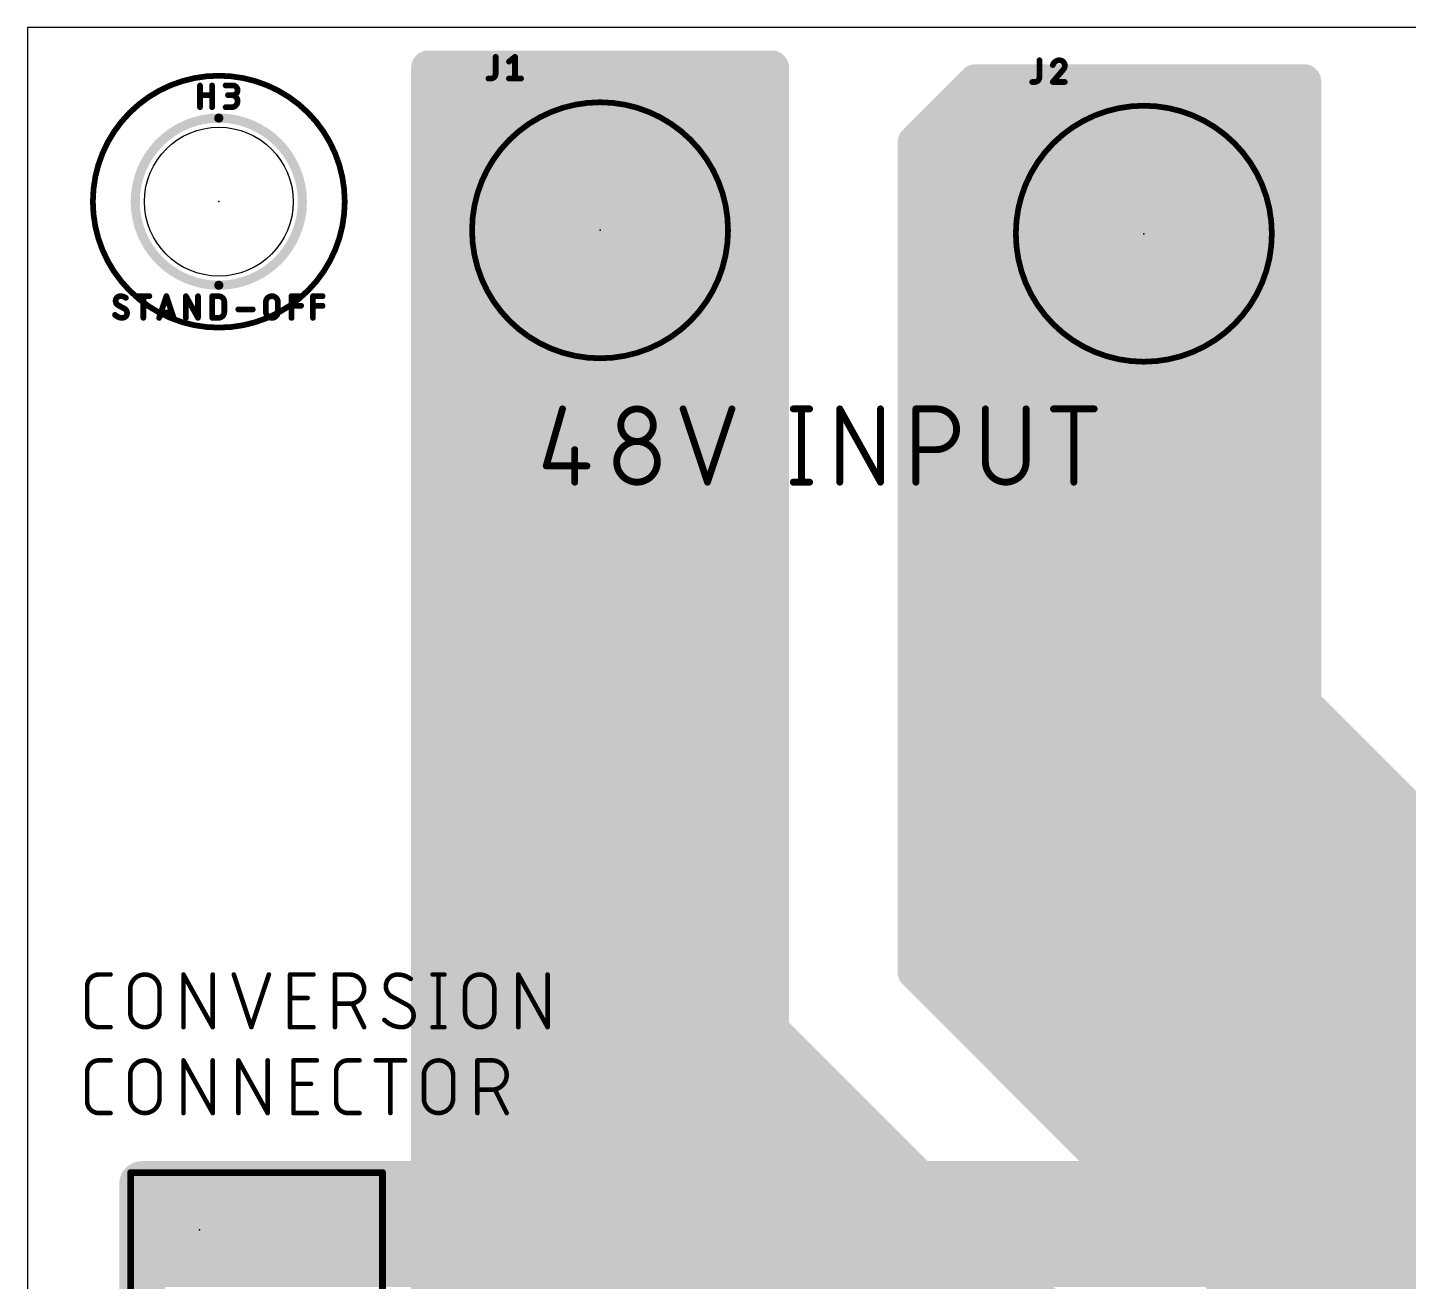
# Model space of a CAD drawing. Extents: x 0 to 6.01, y 0 to 3.
# Drawn here: x 0 to 1.206, y 1.905 to 3 of the extents above; entities that cross this region are included whole.
import ezdxf

# ---------------------------------------------------------------- set-up
doc = ezdxf.new("R2010")
doc.units = 0
for name, color, linetype in [('1', 12, 'CONTINUOUS'), ('16', 132, 'CONTINUOUS'), ('17', 110, 'CONTINUOUS'), ('20', 31, 'CONTINUOUS'), ('21', 253, 'CONTINUOUS'), ('23', 53, 'CONTINUOUS'), ('25', 253, 'CONTINUOUS'), ('27', 253, 'CONTINUOUS'), ('39', 12, 'CONTINUOUS'), ('41', 12, 'CONTINUOUS'), ('42', 132, 'CONTINUOUS')]:
    doc.layers.add(name, color=color, linetype=linetype)

# ---------------------------------------------------------------- blocks, each defined once
blk = doc.blocks.new('ROUNDP')
at = {"const_width": 0.5}
blk.add_lwpolyline([(0, -0.25, 1), (0, 0.25, 1), (0, -0.25)], format="xyb", dxfattribs=at)

msp = doc.modelspace()

# ---------------------------------------------------------------- linework, layer by layer
at = {"layer": '1', "const_width": 0.04}
for points in [[(0.1, 1.420208), (0.1, 1.99)], [(0.1, 1.99), (2.33, 1.99)], [(0.1, 1.96), (4.26, 1.96)], [(0.1, 1.92), (4.22, 1.92)]]:
    msp.add_lwpolyline(points, dxfattribs=at)
at = {"layer": '1', "const_width": 0.02}
for points in [[(0.11, 1.99, 1), (0.09, 1.99)], [(0.1, 2, 1), (0.1, 1.98)], [(0.1, 1.97, 1), (0.1, 1.95)], [(0.1, 1.93, 1), (0.1, 1.91)]]:
    msp.add_lwpolyline(points, format="xyb", dxfattribs=at)
at = {"layer": '16', "const_width": 0.03}
for points in [[(0.35, 1.825), (0.35, 2.965)], [(0.35, 2.965), (0.65, 2.965)], [(0.65, 2.965), (0.65, 2.125)], [(0.775, 2.9), (0.828, 2.953)], [(0.828, 2.953), (1.115, 2.953)], [(1.115, 2.953), (1.115, 2.41)], [(0.35, 2.94), (0.65, 2.94)], [(0.815, 2.94), (1.115, 2.94)], [(0.35, 2.91), (0.65, 2.91)], [(0.785, 2.91), (1.115, 2.91)], [(0.775, 2.175), (0.775, 2.9)], [(0.35, 2.88), (0.65, 2.88)], [(0.775, 2.88), (1.115, 2.88)], [(0.35, 2.85), (0.65, 2.85)], [(0.775, 2.85), (1.115, 2.85)], [(0.35, 2.82), (0.65, 2.82)], [(0.775, 2.82), (1.115, 2.82)], [(0.35, 2.79), (0.65, 2.79)], [(0.775, 2.79), (1.115, 2.79)], [(0.35, 2.76), (0.65, 2.76)], [(0.775, 2.76), (1.115, 2.76)], [(0.35, 2.73), (0.65, 2.73)], [(0.775, 2.73), (1.115, 2.73)], [(0.35, 2.7), (0.65, 2.7)], [(0.775, 2.7), (1.115, 2.7)], [(0.35, 2.67), (0.65, 2.67)], [(0.775, 2.67), (1.115, 2.67)], [(0.35, 2.64), (0.65, 2.64)], [(0.775, 2.64), (1.115, 2.64)], [(0.35, 2.61), (0.65, 2.61)], [(0.775, 2.61), (1.115, 2.61)], [(0.35, 2.58), (0.65, 2.58)], [(0.775, 2.58), (1.115, 2.58)], [(0.35, 2.55), (0.65, 2.55)], [(0.775, 2.55), (1.115, 2.55)], [(0.35, 2.52), (0.65, 2.52)], [(0.775, 2.52), (1.115, 2.52)], [(0.35, 2.49), (0.65, 2.49)], [(0.775, 2.49), (1.115, 2.49)], [(0.35, 2.46), (0.65, 2.46)], [(0.775, 2.46), (1.115, 2.46)], [(0.35, 2.43), (0.65, 2.43)], [(0.775, 2.43), (1.115, 2.43)], [(1.115, 2.41), (1.915431, 1.609568)], [(0.35, 2.4), (0.65, 2.4)], [(0.775, 2.4), (1.125, 2.4)], [(0.35, 2.37), (0.65, 2.37)], [(0.775, 2.37), (1.155, 2.37)], [(0.35, 2.34), (0.65, 2.34)], [(0.775, 2.34), (1.185, 2.34)], [(0.35, 2.31), (0.65, 2.31)], [(0.775, 2.31), (1.215, 2.31)], [(0.35, 2.28), (0.65, 2.28)], [(0.775, 2.28), (1.245, 2.28)], [(0.35, 2.25), (0.65, 2.25)], [(0.775, 2.25), (1.275, 2.25)], [(0.35, 2.22), (0.65, 2.22)], [(0.775, 2.22), (1.305, 2.22)], [(0.35, 2.19), (0.65, 2.19)], [(0.775, 2.19), (1.335, 2.19)], [(1.325, 1.625), (0.775, 2.175)], [(0.35, 2.16), (0.65, 2.16)], [(0.79, 2.16), (1.365, 2.16)], [(0.35, 2.13), (0.65, 2.13)], [(0.65, 2.125), (1.125, 1.65)], [(0.82, 2.13), (1.395, 2.13)], [(0.35, 2.1), (0.675, 2.1)], [(0.85, 2.1), (1.425, 2.1)], [(0.35, 2.07), (0.705, 2.07)], [(0.88, 2.07), (1.455, 2.07)], [(0.35, 2.04), (0.735, 2.04)], [(0.91, 2.04), (1.485, 2.04)], [(0.35, 2.01), (0.765, 2.01)], [(0.94, 2.01), (1.515, 2.01)], [(0.35, 1.98), (0.795, 1.98)], [(0.97, 1.98), (1.545, 1.98)], [(0.35, 1.95), (0.825, 1.95)], [(1, 1.95), (1.575, 1.95)], [(0.35, 1.92), (0.855, 1.92)], [(1.03, 1.92), (1.605, 1.92)], [(0.35, 1.89), (0.885, 1.89)], [(1.06, 1.89), (1.635, 1.89)]]:
    msp.add_lwpolyline(points, dxfattribs=at)
at = {"layer": '16', "const_width": 0.015}
for points in [[(0.3575, 2.965, 1), (0.3425, 2.965)], [(0.35, 2.9725, 1), (0.35, 2.9575)], [(0.6575, 2.965, 1), (0.6425, 2.965)], [(0.65, 2.9575, 1), (0.65, 2.9725)], [(0.828, 2.9605, 1), (0.828, 2.9455)], [(0.833303, 2.947697, 1), (0.822697, 2.958303)], [(1.1225, 2.953, 1), (1.1075, 2.953)], [(1.115, 2.9455, 1), (1.115, 2.9605)], [(0.35, 2.9475, 1), (0.35, 2.9325)], [(0.65, 2.9325, 1), (0.65, 2.9475)], [(0.815, 2.9475, 1), (0.815, 2.9325)], [(1.115, 2.9325, 1), (1.115, 2.9475)], [(0.35, 2.9175, 1), (0.35, 2.9025)], [(0.65, 2.9025, 1), (0.65, 2.9175)], [(0.785, 2.9175, 1), (0.785, 2.9025)], [(1.115, 2.9025, 1), (1.115, 2.9175)], [(0.7825, 2.9, 1), (0.7675, 2.9)], [(0.769697, 2.905303, 1), (0.780303, 2.894697)], [(0.35, 2.8875, 1), (0.35, 2.8725)], [(0.65, 2.8725, 1), (0.65, 2.8875)], [(0.775, 2.8875, 1), (0.775, 2.8725)], [(1.115, 2.8725, 1), (1.115, 2.8875)], [(0.35, 2.8575, 1), (0.35, 2.8425)], [(0.65, 2.8425, 1), (0.65, 2.8575)], [(0.775, 2.8575, 1), (0.775, 2.8425)], [(1.115, 2.8425, 1), (1.115, 2.8575)], [(0.35, 2.8275, 1), (0.35, 2.8125)], [(0.65, 2.8125, 1), (0.65, 2.8275)], [(0.775, 2.8275, 1), (0.775, 2.8125)], [(1.115, 2.8125, 1), (1.115, 2.8275)], [(0.35, 2.7975, 1), (0.35, 2.7825)], [(0.65, 2.7825, 1), (0.65, 2.7975)], [(0.775, 2.7975, 1), (0.775, 2.7825)], [(1.115, 2.7825, 1), (1.115, 2.7975)], [(0.35, 2.7675, 1), (0.35, 2.7525)], [(0.65, 2.7525, 1), (0.65, 2.7675)], [(0.775, 2.7675, 1), (0.775, 2.7525)], [(1.115, 2.7525, 1), (1.115, 2.7675)], [(0.35, 2.7375, 1), (0.35, 2.7225)], [(0.65, 2.7225, 1), (0.65, 2.7375)], [(0.775, 2.7375, 1), (0.775, 2.7225)], [(1.115, 2.7225, 1), (1.115, 2.7375)], [(0.35, 2.7075, 1), (0.35, 2.6925)], [(0.65, 2.6925, 1), (0.65, 2.7075)], [(0.775, 2.7075, 1), (0.775, 2.6925)], [(1.115, 2.6925, 1), (1.115, 2.7075)], [(0.35, 2.6775, 1), (0.35, 2.6625)], [(0.65, 2.6625, 1), (0.65, 2.6775)], [(0.775, 2.6775, 1), (0.775, 2.6625)], [(1.115, 2.6625, 1), (1.115, 2.6775)], [(0.35, 2.6475, 1), (0.35, 2.6325)], [(0.65, 2.6325, 1), (0.65, 2.6475)], [(0.775, 2.6475, 1), (0.775, 2.6325)], [(1.115, 2.6325, 1), (1.115, 2.6475)], [(0.35, 2.6175, 1), (0.35, 2.6025)], [(0.65, 2.6025, 1), (0.65, 2.6175)], [(0.775, 2.6175, 1), (0.775, 2.6025)], [(1.115, 2.6025, 1), (1.115, 2.6175)], [(0.35, 2.5875, 1), (0.35, 2.5725)], [(0.65, 2.5725, 1), (0.65, 2.5875)], [(0.775, 2.5875, 1), (0.775, 2.5725)], [(1.115, 2.5725, 1), (1.115, 2.5875)], [(0.35, 2.5575, 1), (0.35, 2.5425)], [(0.65, 2.5425, 1), (0.65, 2.5575)], [(0.775, 2.5575, 1), (0.775, 2.5425)], [(1.115, 2.5425, 1), (1.115, 2.5575)], [(0.35, 2.5275, 1), (0.35, 2.5125)], [(0.65, 2.5125, 1), (0.65, 2.5275)], [(0.775, 2.5275, 1), (0.775, 2.5125)], [(1.115, 2.5125, 1), (1.115, 2.5275)], [(0.35, 2.4975, 1), (0.35, 2.4825)], [(0.65, 2.4825, 1), (0.65, 2.4975)], [(0.775, 2.4975, 1), (0.775, 2.4825)], [(1.115, 2.4825, 1), (1.115, 2.4975)], [(0.35, 2.4675, 1), (0.35, 2.4525)], [(0.65, 2.4525, 1), (0.65, 2.4675)], [(0.775, 2.4675, 1), (0.775, 2.4525)], [(1.115, 2.4525, 1), (1.115, 2.4675)], [(0.35, 2.4375, 1), (0.35, 2.4225)], [(0.65, 2.4225, 1), (0.65, 2.4375)], [(0.775, 2.4375, 1), (0.775, 2.4225)], [(1.115, 2.4225, 1), (1.115, 2.4375)], [(1.120303, 2.415303, 1), (1.109697, 2.404697)], [(0.35, 2.4075, 1), (0.35, 2.3925)], [(0.65, 2.3925, 1), (0.65, 2.4075)], [(0.775, 2.4075, 1), (0.775, 2.3925)], [(1.1075, 2.41, 1), (1.1225, 2.41)], [(1.125, 2.3925, 1), (1.125, 2.4075)], [(0.35, 2.3775, 1), (0.35, 2.3625)], [(0.65, 2.3625, 1), (0.65, 2.3775)], [(0.775, 2.3775, 1), (0.775, 2.3625)], [(1.155, 2.3625, 1), (1.155, 2.3775)], [(0.35, 2.3475, 1), (0.35, 2.3325)], [(0.65, 2.3325, 1), (0.65, 2.3475)], [(0.775, 2.3475, 1), (0.775, 2.3325)], [(1.185, 2.3325, 1), (1.185, 2.3475)], [(0.35, 2.3175, 1), (0.35, 2.3025)], [(0.65, 2.3025, 1), (0.65, 2.3175)], [(0.775, 2.3175, 1), (0.775, 2.3025)], [(0.35, 2.2875, 1), (0.35, 2.2725)], [(0.65, 2.2725, 1), (0.65, 2.2875)], [(0.775, 2.2875, 1), (0.775, 2.2725)], [(0.35, 2.2575, 1), (0.35, 2.2425)], [(0.65, 2.2425, 1), (0.65, 2.2575)], [(0.775, 2.2575, 1), (0.775, 2.2425)], [(0.35, 2.2275, 1), (0.35, 2.2125)], [(0.65, 2.2125, 1), (0.65, 2.2275)], [(0.775, 2.2275, 1), (0.775, 2.2125)], [(0.35, 2.1975, 1), (0.35, 2.1825)], [(0.65, 2.1825, 1), (0.65, 2.1975)], [(0.775, 2.1975, 1), (0.775, 2.1825)], [(0.780303, 2.180303, 1), (0.769697, 2.169697)], [(0.35, 2.1675, 1), (0.35, 2.1525)], [(0.65, 2.1525, 1), (0.65, 2.1675)], [(0.7675, 2.175, 1), (0.7825, 2.175)], [(0.79, 2.1675, 1), (0.79, 2.1525)], [(0.35, 2.1375, 1), (0.35, 2.1225)], [(0.655303, 2.130303, 1), (0.644697, 2.119697)], [(0.65, 2.1225, 1), (0.65, 2.1375)], [(0.82, 2.1375, 1), (0.82, 2.1225)], [(0.6425, 2.125, 1), (0.6575, 2.125)], [(0.35, 2.1075, 1), (0.35, 2.0925)], [(0.675, 2.0925, 1), (0.675, 2.1075)], [(0.85, 2.1075, 1), (0.85, 2.0925)], [(0.35, 2.0775, 1), (0.35, 2.0625)], [(0.705, 2.0625, 1), (0.705, 2.0775)], [(0.88, 2.0775, 1), (0.88, 2.0625)], [(0.35, 2.0475, 1), (0.35, 2.0325)], [(0.735, 2.0325, 1), (0.735, 2.0475)], [(0.91, 2.0475, 1), (0.91, 2.0325)], [(0.35, 2.0175, 1), (0.35, 2.0025)], [(0.765, 2.0025, 1), (0.765, 2.0175)], [(0.94, 2.0175, 1), (0.94, 2.0025)], [(0.35, 1.9875, 1), (0.35, 1.9725)], [(0.795, 1.9725, 1), (0.795, 1.9875)], [(0.97, 1.9875, 1), (0.97, 1.9725)], [(0.35, 1.9575, 1), (0.35, 1.9425)], [(0.825, 1.9425, 1), (0.825, 1.9575)], [(1, 1.9575, 1), (1, 1.9425)], [(0.35, 1.9275, 1), (0.35, 1.9125)], [(0.855, 1.9125, 1), (0.855, 1.9275)], [(1.03, 1.9275, 1), (1.03, 1.9125)], [(0.35, 1.8975, 1), (0.35, 1.8825)], [(0.885, 1.8825, 1), (0.885, 1.8975)], [(1.06, 1.8975, 1), (1.06, 1.8825)]]:
    msp.add_lwpolyline(points, format="xyb", dxfattribs=at)
at = {"layer": '20'}
for p, q in [((6, 3), (0, 3)), ((0, 3), (0, 0))]:
    msp.add_line(p, q, dxfattribs=at)
msp.add_circle((0.167, 2.848), 0.065, dxfattribs=at)
at = {"layer": '21'}
for points, const_width in [([(0.5, 2.711197, 1), (0.5, 2.934803, 1), (0.5, 2.711197)], 0.005), ([(0.975, 2.708197, 1), (0.975, 2.931803, 1), (0.975, 2.708197)], 0.005), ([(0.0915, 2, 1), (0.0885, 2)], 0.003), ([(0.09, 2.0015, 1), (0.09, 1.9985)], 0.003), ([(0.3115, 2, 1), (0.3085, 2)], 0.003), ([(0.31, 1.9985, 1), (0.31, 2.0015)], 0.003)]:
    msp.add_lwpolyline(points, format="xyb", dxfattribs=dict(at, const_width=const_width))
at = {"layer": '21', "const_width": 0.006}
for points in [[(0.09, 0.8), (0.09, 2)], [(0.09, 2), (0.31, 2)], [(0.31, 2), (0.31, 0.8)]]:
    msp.add_lwpolyline(points, dxfattribs=at)
at = {"layer": '23'}
for p in [(0.167, 2.848), (0.5, 2.823), (0.975, 2.82), (0.15, 1.95)]:
    msp.add_point(p, dxfattribs=at)
at = {"layer": '25'}
for points, const_width in [([(0.408833, 2.9745), (0.408833, 2.959722)], 0.005), ([(0.420439, 2.970278), (0.425717, 2.9745)], 0.005), ([(0.425717, 2.9745), (0.425717, 2.9555)], 0.005), ([(0.883833, 2.9715), (0.883833, 2.956722)], 0.005), ([(0.404611, 2.9555), (0.4025, 2.9555)], 0.005), ([(0.420439, 2.9555), (0.430995, 2.9555)], 0.005), ([(0.879611, 2.9525), (0.8775, 2.9525)], 0.005), ([(0.904412, 2.963055), (0.895439, 2.9525)], 0.005), ([(0.895439, 2.9525), (0.905995, 2.9525)], 0.005), ([(0.150562, 2.9305), (0.150562, 2.9495)], 0.005), ([(0.150562, 2.941055), (0.161118, 2.941055)], 0.005), ([(0.161118, 2.9495), (0.161118, 2.9305)], 0.005), ([(0.172882, 2.9495), (0.179216, 2.9495)], 0.005), ([(0.179216, 2.941055), (0.174993, 2.941055)], 0.005), ([(0.172882, 2.9305), (0.17816, 2.9305)], 0.005), ([(0.467222, 2.667), (0.453, 2.617222)], 0.006), ([(0.572525, 2.667), (0.593858, 2.603)], 0.006), ([(0.593858, 2.603), (0.615192, 2.667)], 0.006), ([(0.668801, 2.667), (0.683023, 2.667)], 0.006), ([(0.675912, 2.667), (0.675912, 2.603)], 0.006), ([(0.709418, 2.603), (0.709418, 2.667)], 0.006), ([(0.709418, 2.667), (0.744973, 2.603)], 0.006), ([(0.744973, 2.603), (0.744973, 2.667)], 0.006), ([(0.775891, 2.603), (0.775891, 2.667)], 0.006), ([(0.775891, 2.667), (0.793669, 2.667)], 0.006), ([(0.836601, 2.667), (0.836601, 2.620778)], 0.006), ([(0.872156, 2.620778), (0.872156, 2.667)], 0.006), ([(0.89609, 2.667), (0.931646, 2.667)], 0.006), ([(0.913868, 2.603), (0.913868, 2.667)], 0.006), ([(0.477889, 2.631444), (0.477889, 2.603)], 0.006), ([(0.793669, 2.631444), (0.775891, 2.631444)], 0.006), ([(0.453, 2.617222), (0.488555, 2.617222)], 0.006), ([(0.668801, 2.603), (0.683023, 2.603)], 0.006), ([(0.062222, 2.173), (0.072444, 2.173)], 0.004), ([(0.136131, 2.127), (0.136131, 2.173)], 0.004), ([(0.136131, 2.173), (0.161686, 2.127)], 0.004), ([(0.161686, 2.127), (0.161686, 2.173)], 0.004), ([(0.180075, 2.173), (0.195408, 2.127)], 0.004), ([(0.195408, 2.127), (0.210742, 2.173)], 0.004), ([(0.229219, 2.127), (0.229219, 2.173)], 0.004), ([(0.229219, 2.173), (0.249664, 2.173)], 0.004), ([(0.26842, 2.127), (0.26842, 2.173)], 0.004), ([(0.26842, 2.173), (0.281198, 2.173)], 0.004), ([(0.353797, 2.173), (0.364019, 2.173)], 0.004), ([(0.358908, 2.173), (0.358908, 2.127)], 0.004), ([(0.42863, 2.127), (0.42863, 2.173)], 0.004), ([(0.42863, 2.173), (0.454186, 2.127)], 0.004), ([(0.454186, 2.127), (0.454186, 2.173)], 0.004), ([(0.052, 2.137222), (0.052, 2.162778)], 0.004), ([(0.089631, 2.139778), (0.089631, 2.160222)], 0.004), ([(0.115186, 2.160222), (0.115186, 2.139778)], 0.004), ([(0.38213, 2.139778), (0.38213, 2.160222)], 0.004), ([(0.407686, 2.160222), (0.407686, 2.139778)], 0.004), ([(0.229219, 2.152555), (0.244553, 2.152555)], 0.004), ([(0.281198, 2.147444), (0.26842, 2.147444)], 0.004), ([(0.293976, 2.127), (0.283754, 2.147444)], 0.004), ([(0.332075, 2.146167), (0.318019, 2.153833)], 0.004), ([(0.072444, 2.127), (0.062222, 2.127)], 0.004), ([(0.249664, 2.127), (0.229219, 2.127)], 0.004), ([(0.353797, 2.127), (0.364019, 2.127)], 0.004), ([(0.062222, 2.098), (0.072444, 2.098)], 0.004), ([(0.136131, 2.052), (0.136131, 2.098)], 0.004), ([(0.136131, 2.098), (0.161686, 2.052)], 0.004), ([(0.161686, 2.052), (0.161686, 2.098)], 0.004), ([(0.18413, 2.052), (0.18413, 2.098)], 0.004), ([(0.18413, 2.098), (0.209686, 2.052)], 0.004), ([(0.209686, 2.052), (0.209686, 2.098)], 0.004), ([(0.232219, 2.052), (0.232219, 2.098)], 0.004), ([(0.232219, 2.098), (0.252664, 2.098)], 0.004), ([(0.279722, 2.098), (0.289944, 2.098)], 0.004), ([(0.30413, 2.098), (0.329686, 2.098)], 0.004), ([(0.316908, 2.052), (0.316908, 2.098)], 0.004), ([(0.39292, 2.052), (0.39292, 2.098)], 0.004), ([(0.39292, 2.098), (0.405698, 2.098)], 0.004), ([(0.052, 2.062222), (0.052, 2.087778)], 0.004), ([(0.089631, 2.064778), (0.089631, 2.085222)], 0.004), ([(0.115186, 2.085222), (0.115186, 2.064778)], 0.004), ([(0.2695, 2.062222), (0.2695, 2.087778)], 0.004), ([(0.34613, 2.064778), (0.34613, 2.085222)], 0.004), ([(0.371686, 2.085222), (0.371686, 2.064778)], 0.004), ([(0.232219, 2.077555), (0.247553, 2.077555)], 0.004), ([(0.405698, 2.072444), (0.39292, 2.072444)], 0.004), ([(0.418475, 2.052), (0.408253, 2.072444)], 0.004), ([(0.072444, 2.052), (0.062222, 2.052)], 0.004), ([(0.252664, 2.052), (0.232219, 2.052)], 0.004), ([(0.289944, 2.052), (0.279722, 2.052)], 0.004)]:
    msp.add_lwpolyline(points, dxfattribs=dict(at, const_width=const_width))
for points, const_width in [([(0.410083, 2.9745, 1), (0.407583, 2.9745)], 0.0025), ([(0.419658, 2.971254, 1), (0.42122, 2.969302)], 0.0025), ([(0.426967, 2.9745, 1), (0.424467, 2.9745)], 0.0025), ([(0.426498, 2.973524, 1), (0.424936, 2.975476)], 0.0025), ([(0.885083, 2.9715, 1), (0.882583, 2.9715)], 0.0025), ([(0.901245, 2.9715, 0.325185), (0.895439, 2.967278)], 0.005), ([(0.89425, 2.967663, 1), (0.896628, 2.966893)], 0.0025), ([(0.905995, 2.96675, 0.414214), (0.901245, 2.9715)], 0.005), ([(0.901245, 2.97275, 1), (0.901245, 2.97025)], 0.0025), ([(0.901245, 2.97025, 1), (0.901245, 2.97275)], 0.0025), ([(0.904412, 2.963055, 0.205254), (0.905995, 2.96675)], 0.005), ([(0.907245, 2.96675, 1), (0.904745, 2.96675)], 0.0025), ([(0.904745, 2.96675, 1), (0.907245, 2.96675)], 0.0025), ([(0.4025, 2.95675, 1), (0.4025, 2.95425)], 0.0025), ([(0.404611, 2.9555, 0.414214), (0.408833, 2.959722)], 0.005), ([(0.404611, 2.95675, 1), (0.404611, 2.95425)], 0.0025), ([(0.404611, 2.95425, 1), (0.404611, 2.95675)], 0.0025), ([(0.410083, 2.959722, 1), (0.407583, 2.959722)], 0.0025), ([(0.407583, 2.959722, 1), (0.410083, 2.959722)], 0.0025), ([(0.420439, 2.95675, 1), (0.420439, 2.95425)], 0.0025), ([(0.424467, 2.9555, 1), (0.426967, 2.9555)], 0.0025), ([(0.430995, 2.95425, 1), (0.430995, 2.95675)], 0.0025), ([(0.8775, 2.95375, 1), (0.8775, 2.95125)], 0.0025), ([(0.879611, 2.9525, 0.414214), (0.883833, 2.956722)], 0.005), ([(0.879611, 2.95375, 1), (0.879611, 2.95125)], 0.0025), ([(0.879611, 2.95125, 1), (0.879611, 2.95375)], 0.0025), ([(0.885083, 2.956722, 1), (0.882583, 2.956722)], 0.0025), ([(0.882583, 2.956722, 1), (0.885083, 2.956722)], 0.0025), ([(0.895439, 2.95375, 1), (0.895439, 2.95125)], 0.0025), ([(0.903549, 2.963961, 1), (0.905274, 2.96215)], 0.0025), ([(0.905364, 2.962246, 1), (0.903459, 2.963865)], 0.0025), ([(0.905995, 2.95125, 1), (0.905995, 2.95375)], 0.0025), ([(0.151812, 2.9495, 1), (0.149312, 2.9495)], 0.0025), ([(0.150562, 2.942305, 1), (0.150562, 2.939805)], 0.0025), ([(0.162368, 2.9495, 1), (0.159868, 2.9495)], 0.0025), ([(0.161118, 2.939805, 1), (0.161118, 2.942305)], 0.0025), ([(0.172882, 2.95075, 1), (0.172882, 2.94825)], 0.0025), ([(0.174993, 2.942305, 1), (0.174993, 2.939805)], 0.0025), ([(0.17816, 2.9305, 1), (0.17816, 2.941055)], 0.005), ([(0.17816, 2.942305, 1), (0.17816, 2.939805)], 0.0025), ([(0.179216, 2.941055, 1), (0.179216, 2.9495)], 0.005), ([(0.179216, 2.95075, 1), (0.179216, 2.94825)], 0.0025), ([(0.179216, 2.942305, 1), (0.179216, 2.939805)], 0.0025), ([(0.179216, 2.94825, 1), (0.179216, 2.95075)], 0.0025), ([(0.179216, 2.939805, 1), (0.179216, 2.942305)], 0.0025), ([(0.894487, 2.95331, 1), (0.896392, 2.95169)], 0.0025), ([(0.149312, 2.9305, 1), (0.151812, 2.9305)], 0.0025), ([(0.159868, 2.9305, 1), (0.162368, 2.9305)], 0.0025), ([(0.172882, 2.93175, 1), (0.172882, 2.92925)], 0.0025), ([(0.17816, 2.93175, 1), (0.17816, 2.92925)], 0.0025), ([(0.17816, 2.92925, 1), (0.17816, 2.93175)], 0.0025), ([(0.468664, 2.666588, 1), (0.46578, 2.667412)], 0.003), ([(0.54654, 2.652778, 1), (0.518096, 2.652778)], 0.006), ([(0.573948, 2.667474, 1), (0.571102, 2.666526)], 0.003), ([(0.616615, 2.666526, 1), (0.613769, 2.667474)], 0.003), ([(0.668801, 2.6685, 1), (0.668801, 2.6655)], 0.003), ([(0.677412, 2.667, 1), (0.674412, 2.667)], 0.003), ([(0.683023, 2.6655, 1), (0.683023, 2.6685)], 0.003), ([(0.710729, 2.667728, 1), (0.708106, 2.666272)], 0.003), ([(0.710918, 2.667, 1), (0.707918, 2.667)], 0.003), ([(0.746473, 2.667, 1), (0.743473, 2.667)], 0.003), ([(0.777391, 2.667, 1), (0.774391, 2.667)], 0.003), ([(0.775891, 2.6685, 1), (0.775891, 2.6655)], 0.003), ([(0.793669, 2.631444, 1), (0.793669, 2.667)], 0.006), ([(0.793669, 2.6685, 1), (0.793669, 2.6655)], 0.003), ([(0.793669, 2.6655, 1), (0.793669, 2.6685)], 0.003), ([(0.838101, 2.667, 1), (0.835101, 2.667)], 0.003), ([(0.873656, 2.667, 1), (0.870656, 2.667)], 0.003), ([(0.89609, 2.6685, 1), (0.89609, 2.6655)], 0.003), ([(0.915368, 2.667, 1), (0.912368, 2.667)], 0.003), ([(0.931646, 2.6655, 1), (0.931646, 2.6685)], 0.003), ([(0.518096, 2.652778, 1), (0.54654, 2.652778)], 0.006), ([(0.519596, 2.652778, 1), (0.516596, 2.652778)], 0.003), ([(0.516596, 2.652778, 1), (0.519596, 2.652778)], 0.003), ([(0.54804, 2.652778, 1), (0.54504, 2.652778)], 0.003), ([(0.54504, 2.652778, 1), (0.54804, 2.652778)], 0.003), ([(0.550096, 2.620778, 1), (0.51454, 2.620778)], 0.006), ([(0.479389, 2.631444, 1), (0.476389, 2.631444)], 0.003), ([(0.775891, 2.632944, 1), (0.775891, 2.629944)], 0.003), ([(0.793669, 2.632944, 1), (0.793669, 2.629944)], 0.003), ([(0.793669, 2.629944, 1), (0.793669, 2.632944)], 0.003), ([(0.453, 2.618722, 1), (0.453, 2.615722)], 0.003), ([(0.451558, 2.617634, 1), (0.454442, 2.61681)], 0.003), ([(0.488555, 2.615722, 1), (0.488555, 2.618722)], 0.003), ([(0.51454, 2.620778, 1), (0.550096, 2.620778)], 0.006), ([(0.51604, 2.620778, 1), (0.51304, 2.620778)], 0.003), ([(0.51304, 2.620778, 1), (0.51604, 2.620778)], 0.003), ([(0.551596, 2.620778, 1), (0.548596, 2.620778)], 0.003), ([(0.548596, 2.620778, 1), (0.551596, 2.620778)], 0.003), ([(0.836601, 2.620778, 1), (0.872156, 2.620778)], 0.006), ([(0.838101, 2.620778, 1), (0.835101, 2.620778)], 0.003), ([(0.835101, 2.620778, 1), (0.838101, 2.620778)], 0.003), ([(0.873656, 2.620778, 1), (0.870656, 2.620778)], 0.003), ([(0.870656, 2.620778, 1), (0.873656, 2.620778)], 0.003), ([(0.668801, 2.6045, 1), (0.668801, 2.6015)], 0.003), ([(0.683023, 2.6015, 1), (0.683023, 2.6045)], 0.003), ([(0.743662, 2.602272, 1), (0.746284, 2.603728)], 0.003), ([(0.476389, 2.603, 1), (0.479389, 2.603)], 0.003), ([(0.592435, 2.603474, 1), (0.595281, 2.602526)], 0.003), ([(0.592435, 2.602526, 1), (0.595281, 2.603474)], 0.003), ([(0.674412, 2.603, 1), (0.677412, 2.603)], 0.003), ([(0.707918, 2.603, 1), (0.710918, 2.603)], 0.003), ([(0.743473, 2.603, 1), (0.746473, 2.603)], 0.003), ([(0.774391, 2.603, 1), (0.777391, 2.603)], 0.003), ([(0.912368, 2.603, 1), (0.915368, 2.603)], 0.003), ([(0.062222, 2.173, 0.41421), (0.052, 2.162778)], 0.004), ([(0.062222, 2.174, 1), (0.062222, 2.172)], 0.002), ([(0.062222, 2.172, 1), (0.062222, 2.174)], 0.002), ([(0.072444, 2.172, 1), (0.072444, 2.174)], 0.002), ([(0.115186, 2.160222, 1), (0.089631, 2.160222)], 0.004), ([(0.137005, 2.173486, 1), (0.135256, 2.172514)], 0.002), ([(0.137131, 2.173, 1), (0.135131, 2.173)], 0.002), ([(0.162686, 2.173, 1), (0.160686, 2.173)], 0.002), ([(0.181024, 2.173316, 1), (0.179126, 2.172684)], 0.002), ([(0.21169, 2.172684, 1), (0.209793, 2.173316)], 0.002), ([(0.230219, 2.173, 1), (0.228219, 2.173)], 0.002), ([(0.229219, 2.174, 1), (0.229219, 2.172)], 0.002), ([(0.249664, 2.172, 1), (0.249664, 2.174)], 0.002), ([(0.26942, 2.173, 1), (0.26742, 2.173)], 0.002), ([(0.26842, 2.174, 1), (0.26842, 2.172)], 0.002), ([(0.281198, 2.147444, 1), (0.281198, 2.173)], 0.004), ([(0.281198, 2.174, 1), (0.281198, 2.172)], 0.002), ([(0.281198, 2.172, 1), (0.281198, 2.174)], 0.002), ([(0.32313, 2.173, 0.414217), (0.312908, 2.162778)], 0.004), ([(0.33463, 2.169167, 0.162274), (0.32313, 2.173)], 0.004), ([(0.32313, 2.174, 1), (0.32313, 2.172)], 0.002), ([(0.32313, 2.172, 1), (0.32313, 2.174)], 0.002), ([(0.33403, 2.168367, 1), (0.33523, 2.169967)], 0.002), ([(0.353797, 2.174, 1), (0.353797, 2.172)], 0.002), ([(0.359908, 2.173, 1), (0.357908, 2.173)], 0.002), ([(0.364019, 2.172, 1), (0.364019, 2.174)], 0.002), ([(0.407686, 2.160222, 1), (0.38213, 2.160222)], 0.004), ([(0.42963, 2.173, 1), (0.42763, 2.173)], 0.002), ([(0.429504, 2.173486, 1), (0.427756, 2.172514)], 0.002), ([(0.455186, 2.173, 1), (0.453186, 2.173)], 0.002), ([(0.053, 2.162778, 1), (0.051, 2.162778)], 0.002), ([(0.051, 2.162778, 1), (0.053, 2.162778)], 0.002), ([(0.090631, 2.160222, 1), (0.088631, 2.160222)], 0.002), ([(0.088631, 2.160222, 1), (0.090631, 2.160222)], 0.002), ([(0.116186, 2.160222, 1), (0.114186, 2.160222)], 0.002), ([(0.114186, 2.160222, 1), (0.116186, 2.160222)], 0.002), ([(0.312908, 2.162778, 0.265567), (0.318019, 2.153833)], 0.004), ([(0.313908, 2.162778, 1), (0.311908, 2.162778)], 0.002), ([(0.311908, 2.162778, 1), (0.313908, 2.162778)], 0.002), ([(0.38313, 2.160222, 1), (0.38113, 2.160222)], 0.002), ([(0.38113, 2.160222, 1), (0.38313, 2.160222)], 0.002), ([(0.408686, 2.160222, 1), (0.406686, 2.160222)], 0.002), ([(0.406686, 2.160222, 1), (0.408686, 2.160222)], 0.002), ([(0.229219, 2.153555, 1), (0.229219, 2.151555)], 0.002), ([(0.244553, 2.151555, 1), (0.244553, 2.153555)], 0.002), ([(0.26842, 2.148444, 1), (0.26842, 2.146444)], 0.002), ([(0.281198, 2.148444, 1), (0.281198, 2.146444)], 0.002), ([(0.281198, 2.146444, 1), (0.281198, 2.148444)], 0.002), ([(0.284648, 2.147892, 1), (0.282859, 2.146997)], 0.002), ([(0.318498, 2.154711, 1), (0.31754, 2.152955)], 0.002), ([(0.317511, 2.152972, 1), (0.318527, 2.154695)], 0.002), ([(0.337186, 2.137222, 0.265565), (0.332075, 2.146167)], 0.004), ([(0.332582, 2.147028, 1), (0.331567, 2.145305)], 0.002), ([(0.331596, 2.145289, 1), (0.332554, 2.147044)], 0.002), ([(0.052, 2.137222, 0.414214), (0.062222, 2.127)], 0.004), ([(0.053, 2.137222, 1), (0.051, 2.137222)], 0.002), ([(0.051, 2.137222, 1), (0.053, 2.137222)], 0.002), ([(0.089631, 2.139778, 1), (0.115186, 2.139778)], 0.004), ([(0.090631, 2.139778, 1), (0.088631, 2.139778)], 0.002), ([(0.088631, 2.139778, 1), (0.090631, 2.139778)], 0.002), ([(0.116186, 2.139778, 1), (0.114186, 2.139778)], 0.002), ([(0.114186, 2.139778, 1), (0.116186, 2.139778)], 0.002), ([(0.31163, 2.133389, 0.199996), (0.326964, 2.127)], 0.004), ([(0.31234, 2.134093, 1), (0.31092, 2.132685)], 0.002), ([(0.326964, 2.127, 0.414214), (0.337186, 2.137222)], 0.004), ([(0.338186, 2.137222, 1), (0.336186, 2.137222)], 0.002), ([(0.336186, 2.137222, 1), (0.338186, 2.137222)], 0.002), ([(0.38213, 2.139778, 1), (0.407686, 2.139778)], 0.004), ([(0.38313, 2.139778, 1), (0.38113, 2.139778)], 0.002), ([(0.38113, 2.139778, 1), (0.38313, 2.139778)], 0.002), ([(0.408686, 2.139778, 1), (0.406686, 2.139778)], 0.002), ([(0.406686, 2.139778, 1), (0.408686, 2.139778)], 0.002), ([(0.062222, 2.128, 1), (0.062222, 2.126)], 0.002), ([(0.062222, 2.126, 1), (0.062222, 2.128)], 0.002), ([(0.072444, 2.126, 1), (0.072444, 2.128)], 0.002), ([(0.135131, 2.127, 1), (0.137131, 2.127)], 0.002), ([(0.160686, 2.127, 1), (0.162686, 2.127)], 0.002), ([(0.160812, 2.126514, 1), (0.16256, 2.127486)], 0.002), ([(0.19446, 2.127316, 1), (0.196357, 2.126684)], 0.002), ([(0.19446, 2.126684, 1), (0.196357, 2.127316)], 0.002), ([(0.229219, 2.128, 1), (0.229219, 2.126)], 0.002), ([(0.228219, 2.127, 1), (0.230219, 2.127)], 0.002), ([(0.249664, 2.126, 1), (0.249664, 2.128)], 0.002), ([(0.26742, 2.127, 1), (0.26942, 2.127)], 0.002), ([(0.293081, 2.126553, 1), (0.29487, 2.127447)], 0.002), ([(0.326964, 2.128, 1), (0.326964, 2.126)], 0.002), ([(0.326964, 2.126, 1), (0.326964, 2.128)], 0.002), ([(0.353797, 2.128, 1), (0.353797, 2.126)], 0.002), ([(0.357908, 2.127, 1), (0.359908, 2.127)], 0.002), ([(0.364019, 2.126, 1), (0.364019, 2.128)], 0.002), ([(0.42763, 2.127, 1), (0.42963, 2.127)], 0.002), ([(0.453186, 2.127, 1), (0.455186, 2.127)], 0.002), ([(0.453311, 2.126514, 1), (0.45506, 2.127486)], 0.002), ([(0.062222, 2.098, 0.41421), (0.052, 2.087778)], 0.004), ([(0.062222, 2.099, 1), (0.062222, 2.097)], 0.002), ([(0.062222, 2.097, 1), (0.062222, 2.099)], 0.002), ([(0.072444, 2.097, 1), (0.072444, 2.099)], 0.002), ([(0.115186, 2.085222, 1), (0.089631, 2.085222)], 0.004), ([(0.137005, 2.098486, 1), (0.135256, 2.097514)], 0.002), ([(0.137131, 2.098, 1), (0.135131, 2.098)], 0.002), ([(0.162686, 2.098, 1), (0.160686, 2.098)], 0.002), ([(0.18513, 2.098, 1), (0.18313, 2.098)], 0.002), ([(0.185005, 2.098486, 1), (0.183256, 2.097514)], 0.002), ([(0.210686, 2.098, 1), (0.208686, 2.098)], 0.002), ([(0.233219, 2.098, 1), (0.231219, 2.098)], 0.002), ([(0.232219, 2.099, 1), (0.232219, 2.097)], 0.002), ([(0.252664, 2.097, 1), (0.252664, 2.099)], 0.002), ([(0.279722, 2.098, 0.41421), (0.2695, 2.087778)], 0.004), ([(0.279722, 2.099, 1), (0.279722, 2.097)], 0.002), ([(0.279722, 2.097, 1), (0.279722, 2.099)], 0.002), ([(0.289944, 2.097, 1), (0.289944, 2.099)], 0.002), ([(0.30413, 2.099, 1), (0.30413, 2.097)], 0.002), ([(0.317908, 2.098, 1), (0.315908, 2.098)], 0.002), ([(0.329686, 2.097, 1), (0.329686, 2.099)], 0.002), ([(0.371686, 2.085222, 1), (0.34613, 2.085222)], 0.004), ([(0.39392, 2.098, 1), (0.39192, 2.098)], 0.002), ([(0.39292, 2.099, 1), (0.39292, 2.097)], 0.002), ([(0.405698, 2.072444, 1), (0.405698, 2.098)], 0.004), ([(0.405698, 2.099, 1), (0.405698, 2.097)], 0.002), ([(0.405698, 2.097, 1), (0.405698, 2.099)], 0.002), ([(0.053, 2.087778, 1), (0.051, 2.087778)], 0.002), ([(0.051, 2.087778, 1), (0.053, 2.087778)], 0.002), ([(0.090631, 2.085222, 1), (0.088631, 2.085222)], 0.002), ([(0.116186, 2.085222, 1), (0.114186, 2.085222)], 0.002), ([(0.2705, 2.087778, 1), (0.2685, 2.087778)], 0.002), ([(0.2685, 2.087778, 1), (0.2705, 2.087778)], 0.002), ([(0.34713, 2.085222, 1), (0.34513, 2.085222)], 0.002), ([(0.372686, 2.085222, 1), (0.370686, 2.085222)], 0.002), ([(0.088631, 2.085222, 1), (0.090631, 2.085222)], 0.002), ([(0.114186, 2.085222, 1), (0.116186, 2.085222)], 0.002), ([(0.232219, 2.078555, 1), (0.232219, 2.076555)], 0.002), ([(0.247553, 2.076555, 1), (0.247553, 2.078555)], 0.002), ([(0.34513, 2.085222, 1), (0.34713, 2.085222)], 0.002), ([(0.370686, 2.085222, 1), (0.372686, 2.085222)], 0.002), ([(0.052, 2.062222, 0.414214), (0.062222, 2.052)], 0.004), ([(0.053, 2.062222, 1), (0.051, 2.062222)], 0.002), ([(0.051, 2.062222, 1), (0.053, 2.062222)], 0.002), ([(0.089631, 2.064778, 1), (0.115186, 2.064778)], 0.004), ([(0.090631, 2.064778, 1), (0.088631, 2.064778)], 0.002), ([(0.088631, 2.064778, 1), (0.090631, 2.064778)], 0.002), ([(0.116186, 2.064778, 1), (0.114186, 2.064778)], 0.002), ([(0.114186, 2.064778, 1), (0.116186, 2.064778)], 0.002), ([(0.2695, 2.062222, 0.414214), (0.279722, 2.052)], 0.004), ([(0.2705, 2.062222, 1), (0.2685, 2.062222)], 0.002), ([(0.2685, 2.062222, 1), (0.2705, 2.062222)], 0.002), ([(0.34613, 2.064778, 1), (0.371686, 2.064778)], 0.004), ([(0.34713, 2.064778, 1), (0.34513, 2.064778)], 0.002), ([(0.34513, 2.064778, 1), (0.34713, 2.064778)], 0.002), ([(0.372686, 2.064778, 1), (0.370686, 2.064778)], 0.002), ([(0.370686, 2.064778, 1), (0.372686, 2.064778)], 0.002), ([(0.39292, 2.073444, 1), (0.39292, 2.071444)], 0.002), ([(0.405698, 2.073444, 1), (0.405698, 2.071444)], 0.002), ([(0.405698, 2.071444, 1), (0.405698, 2.073444)], 0.002), ([(0.409148, 2.072892, 1), (0.407359, 2.071997)], 0.002), ([(0.062222, 2.053, 1), (0.062222, 2.051)], 0.002), ([(0.062222, 2.051, 1), (0.062222, 2.053)], 0.002), ([(0.072444, 2.051, 1), (0.072444, 2.053)], 0.002), ([(0.135131, 2.052, 1), (0.137131, 2.052)], 0.002), ([(0.160686, 2.052, 1), (0.162686, 2.052)], 0.002), ([(0.160812, 2.051514, 1), (0.16256, 2.052486)], 0.002), ([(0.18313, 2.052, 1), (0.18513, 2.052)], 0.002), ([(0.208686, 2.052, 1), (0.210686, 2.052)], 0.002), ([(0.208812, 2.051514, 1), (0.21056, 2.052486)], 0.002), ([(0.232219, 2.053, 1), (0.232219, 2.051)], 0.002), ([(0.231219, 2.052, 1), (0.233219, 2.052)], 0.002), ([(0.252664, 2.051, 1), (0.252664, 2.053)], 0.002), ([(0.279722, 2.053, 1), (0.279722, 2.051)], 0.002), ([(0.279722, 2.051, 1), (0.279722, 2.053)], 0.002), ([(0.289944, 2.051, 1), (0.289944, 2.053)], 0.002), ([(0.315908, 2.052, 1), (0.317908, 2.052)], 0.002), ([(0.39192, 2.052, 1), (0.39392, 2.052)], 0.002), ([(0.417581, 2.051553, 1), (0.41937, 2.052447)], 0.002)]:
    msp.add_lwpolyline(points, format="xyb", dxfattribs=dict(at, const_width=const_width))
at = {"layer": '27'}
for points, const_width in [([(0.08109, 2.7655, 0.414222), (0.076868, 2.761278)], 0.005), ([(0.076868, 2.761278, 0.265572), (0.078979, 2.757583)], 0.005), ([(0.078118, 2.761278, 1), (0.075618, 2.761278)], 0.0025), ([(0.075618, 2.761278, 1), (0.078118, 2.761278)], 0.0025), ([(0.08584, 2.763917, 0.16227), (0.08109, 2.7655)], 0.005), ([(0.08109, 2.76675, 1), (0.08109, 2.76425)], 0.0025), ([(0.08109, 2.76425, 1), (0.08109, 2.76675)], 0.0025), ([(0.08509, 2.762917, 1), (0.08659, 2.764917)], 0.0025), ([(0.09578, 2.76675, 1), (0.09578, 2.76425)], 0.0025), ([(0.102307, 2.7655, 1), (0.099807, 2.7655)], 0.0025), ([(0.106335, 2.76425, 1), (0.106335, 2.76675)], 0.0025), ([(0.122403, 2.765895, 1), (0.120032, 2.765105)], 0.0025), ([(0.122403, 2.765105, 1), (0.120032, 2.765895)], 0.0025), ([(0.13951, 2.7655, 1), (0.13701, 2.7655)], 0.0025), ([(0.139352, 2.766107, 1), (0.137167, 2.764893)], 0.0025), ([(0.150065, 2.7655, 1), (0.147565, 2.7655)], 0.0025), ([(0.16255, 2.7655, 1), (0.16005, 2.7655)], 0.0025), ([(0.1613, 2.76675, 1), (0.1613, 2.76425)], 0.0025), ([(0.171855, 2.760222, 0.414214), (0.166577, 2.7655)], 0.005), ([(0.166577, 2.76675, 1), (0.166577, 2.76425)], 0.0025), ([(0.166577, 2.76425, 1), (0.166577, 2.76675)], 0.0025), ([(0.173105, 2.760222, 1), (0.170605, 2.760222)], 0.0025), ([(0.218655, 2.760222, 1), (0.208099, 2.760222)], 0.005), ([(0.209349, 2.760222, 1), (0.206849, 2.760222)], 0.0025), ([(0.219905, 2.760222, 1), (0.217405, 2.760222)], 0.0025), ([(0.231746, 2.7655, 1), (0.229246, 2.7655)], 0.0025), ([(0.230496, 2.76675, 1), (0.230496, 2.76425)], 0.0025), ([(0.23894, 2.76425, 1), (0.23894, 2.76675)], 0.0025), ([(0.250466, 2.7655, 1), (0.247966, 2.7655)], 0.0025), ([(0.249216, 2.76675, 1), (0.249216, 2.76425)], 0.0025), ([(0.25766, 2.76425, 1), (0.25766, 2.76675)], 0.0025), ([(0.07634, 2.749139, 0.19999), (0.082673, 2.7465)], 0.005), ([(0.077227, 2.750019, 1), (0.075452, 2.748259)], 0.0025), ([(0.079577, 2.758681, 1), (0.07838, 2.756486)], 0.0025), ([(0.078344, 2.756506, 1), (0.079613, 2.75866)], 0.0025), ([(0.082673, 2.7465, 0.414214), (0.086895, 2.750722)], 0.005), ([(0.086895, 2.750722, 0.265565), (0.084784, 2.754417)], 0.005), ([(0.085419, 2.755494, 1), (0.08415, 2.75334)], 0.0025), ([(0.084186, 2.753319, 1), (0.085383, 2.755514)], 0.0025), ([(0.088145, 2.750722, 1), (0.085645, 2.750722)], 0.0025), ([(0.085645, 2.750722, 1), (0.088145, 2.750722)], 0.0025), ([(0.116467, 2.7525, 1), (0.116467, 2.75)], 0.0025), ([(0.125967, 2.75, 1), (0.125967, 2.7525)], 0.0025), ([(0.166577, 2.7465, 0.41422), (0.171855, 2.751778)], 0.005), ([(0.170605, 2.760222, 1), (0.173105, 2.760222)], 0.0025), ([(0.173105, 2.751778, 1), (0.170605, 2.751778)], 0.0025), ([(0.170605, 2.751778, 1), (0.173105, 2.751778)], 0.0025), ([(0.184004, 2.755139, 1), (0.184004, 2.752639)], 0.0025), ([(0.196671, 2.752639, 1), (0.196671, 2.755139)], 0.0025), ([(0.206849, 2.760222, 1), (0.209349, 2.760222)], 0.0025), ([(0.208099, 2.751778, 1), (0.218655, 2.751778)], 0.005), ([(0.209349, 2.751778, 1), (0.206849, 2.751778)], 0.0025), ([(0.206849, 2.751778, 1), (0.209349, 2.751778)], 0.0025), ([(0.217405, 2.760222, 1), (0.219905, 2.760222)], 0.0025), ([(0.219905, 2.751778, 1), (0.217405, 2.751778)], 0.0025), ([(0.217405, 2.751778, 1), (0.219905, 2.751778)], 0.0025), ([(0.230496, 2.758305, 1), (0.230496, 2.755805)], 0.0025), ([(0.23894, 2.755805, 1), (0.23894, 2.758305)], 0.0025), ([(0.249216, 2.758305, 1), (0.249216, 2.755805)], 0.0025), ([(0.25766, 2.755805, 1), (0.25766, 2.758305)], 0.0025), ([(0.082673, 2.74775, 1), (0.082673, 2.74525)], 0.0025), ([(0.082673, 2.74525, 1), (0.082673, 2.74775)], 0.0025), ([(0.099807, 2.7465, 1), (0.102307, 2.7465)], 0.0025), ([(0.113698, 2.746895, 1), (0.11607, 2.746105)], 0.0025), ([(0.126365, 2.746105, 1), (0.128737, 2.746895)], 0.0025), ([(0.13701, 2.7465, 1), (0.13951, 2.7465)], 0.0025), ([(0.147565, 2.7465, 1), (0.150065, 2.7465)], 0.0025), ([(0.147722, 2.745893, 1), (0.149908, 2.747107)], 0.0025), ([(0.1613, 2.74775, 1), (0.1613, 2.74525)], 0.0025), ([(0.16005, 2.7465, 1), (0.16255, 2.7465)], 0.0025), ([(0.166577, 2.74775, 1), (0.166577, 2.74525)], 0.0025), ([(0.166577, 2.74525, 1), (0.166577, 2.74775)], 0.0025), ([(0.229246, 2.7465, 1), (0.231746, 2.7465)], 0.0025), ([(0.247966, 2.7465, 1), (0.250466, 2.7465)], 0.0025)]:
    msp.add_lwpolyline(points, format="xyb", dxfattribs=dict(at, const_width=const_width))
at = {"layer": '27', "const_width": 0.005}
for points in [[(0.09578, 2.7655), (0.106335, 2.7655)], [(0.101057, 2.7465), (0.101057, 2.7655)], [(0.114884, 2.7465), (0.121217, 2.7655)], [(0.121217, 2.7655), (0.127551, 2.7465)], [(0.13826, 2.7465), (0.13826, 2.7655)], [(0.13826, 2.7655), (0.148815, 2.7465)], [(0.148815, 2.7465), (0.148815, 2.7655)], [(0.1613, 2.7465), (0.1613, 2.7655)], [(0.1613, 2.7655), (0.166577, 2.7655)], [(0.171855, 2.760222), (0.171855, 2.751778)], [(0.208099, 2.751778), (0.208099, 2.760222)], [(0.218655, 2.760222), (0.218655, 2.751778)], [(0.230496, 2.7465), (0.230496, 2.7655)], [(0.230496, 2.7655), (0.23894, 2.7655)], [(0.249216, 2.7465), (0.249216, 2.7655)], [(0.249216, 2.7655), (0.25766, 2.7655)], [(0.084784, 2.754417), (0.078979, 2.757583)], [(0.125967, 2.75125), (0.116467, 2.75125)], [(0.184004, 2.753889), (0.196671, 2.753889)], [(0.230496, 2.757055), (0.23894, 2.757055)], [(0.249216, 2.757055), (0.25766, 2.757055)], [(0.166577, 2.7465), (0.1613, 2.7465)]]:
    msp.add_lwpolyline(points, dxfattribs=at)
at = {"layer": '39', "const_width": 0.005}
msp.add_lwpolyline([(0.167, 2.738, 1), (0.167, 2.958, 1), (0.167, 2.738)], format="xyb", dxfattribs=at)
at = {"layer": '41'}
for points, const_width in [([(0.167, 2.921, 1), (0.167, 2.775)], 0.008), ([(0.167, 2.775, 1), (0.167, 2.921)], 0.008), ([(0.167, 2.923, 1), (0.167, 2.919)], 0.004), ([(0.167, 2.919, 1), (0.167, 2.923)], 0.004), ([(0.167, 2.777, 1), (0.167, 2.773)], 0.004), ([(0.167, 2.773, 1), (0.167, 2.777)], 0.004)]:
    msp.add_lwpolyline(points, format="xyb", dxfattribs=dict(at, const_width=const_width))
at = {"layer": '42'}
for points, const_width in [([(0.167, 2.921, 1), (0.167, 2.775)], 0.008), ([(0.167, 2.775, 1), (0.167, 2.921)], 0.008), ([(0.167, 2.923, 1), (0.167, 2.919)], 0.004), ([(0.167, 2.919, 1), (0.167, 2.923)], 0.004), ([(0.167, 2.777, 1), (0.167, 2.773)], 0.004), ([(0.167, 2.773, 1), (0.167, 2.777)], 0.004)]:
    msp.add_lwpolyline(points, format="xyb", dxfattribs=dict(at, const_width=const_width))

# ---------------------------------------------------------------- block references
at = {"layer": '17', "xscale": 0.215, "yscale": 0.215}
for p in [(0.5, 2.823), (0.5, 2.823), (0.975, 2.82), (0.975, 2.82)]:
    msp.add_blockref('ROUNDP', p, dxfattribs=at)
at = {"layer": '17', "xscale": 0.066, "yscale": 0.066, "rotation": 270}
for p in [(0.15, 1.95), (0.15, 1.95), (0.25, 1.95), (0.25, 1.95)]:
    msp.add_blockref('ROUNDP', p, dxfattribs=at)

doc.saveas('drawing.dxf')
